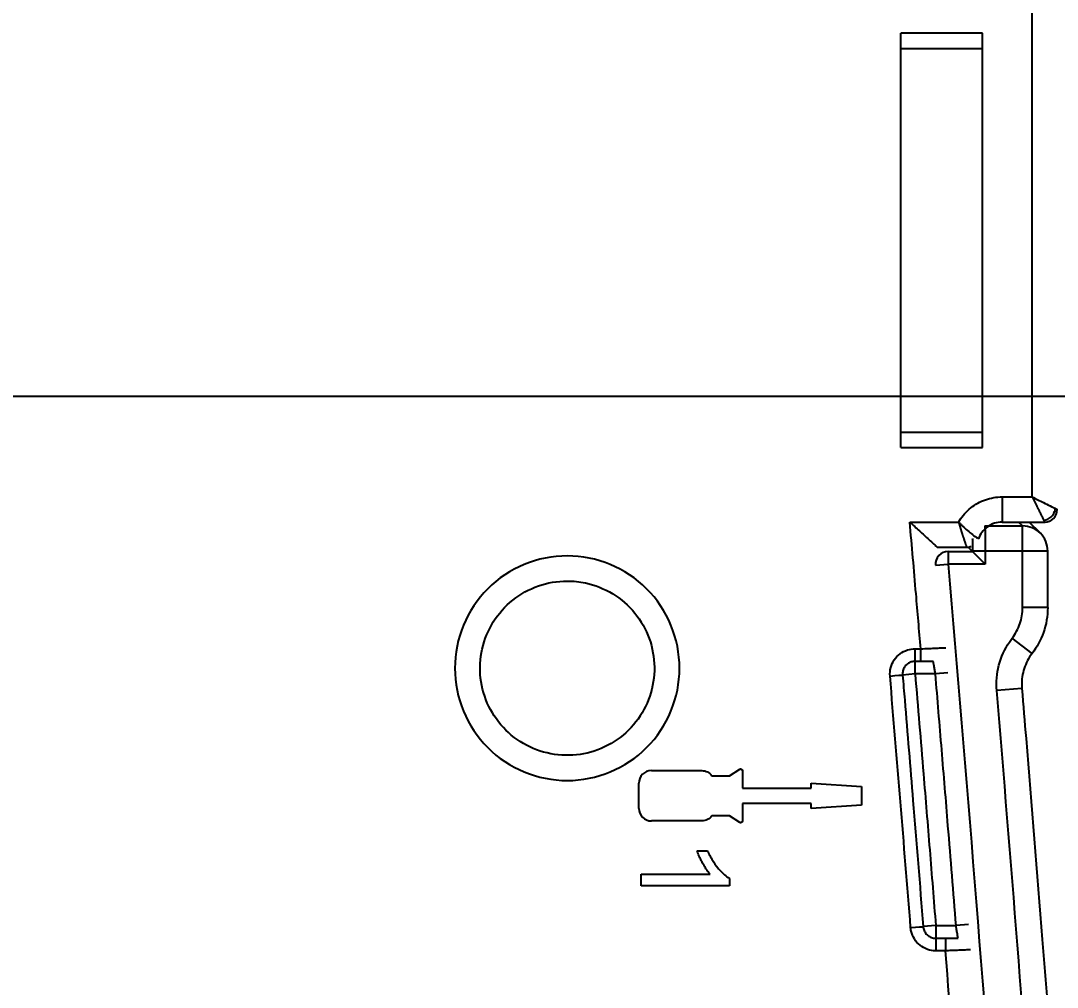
# Model space of a CAD drawing. Header units: millimetres. Extents: x 28 to 2363, y 8 to 1657.
# Drawn here: x 2045.86 to 2087.04, y 1313.46 to 1351.87 of the extents above; entities that cross this region are included whole.
import ezdxf

# ---------------------------------------------------------------- set-up
doc = ezdxf.new("R2010")
doc.units = ezdxf.units.MM
doc.layers.get('Defpoints').update_dxf_attribs({"linetype": 'CONTINUOUS'})
doc.layers.add('1LINE', color=7, linetype='CONTINUOUS')
doc.styles.add('Annotative', font='malgun.ttf')
doc.dimstyles.new('WOO', dxfattribs={"dimtxt": 20, "dimasz": 2, "dimexe": 1.25, "dimexo": 0.3, "dimgap": 1, "dimtad": 1, "dimdec": 1, "dimzin": 1, "dimdsep": 46, "dimtxsty": 'Annotative', "dimcen": 0, "dimclrd": 1, "dimclre": 1, "dimclrt": 2, "dimadec": 0, "dimazin": 0, "dimtfac": 1, "dimtdec": 1, "dimtofl": 0, "dimtmove": 0, "dimatfit": 3, "dimfxl": 0, "dimarcsym": 0})

# ---------------------------------------------------------------- blocks, each defined once
blk = doc.blocks.new('*D32')
at = {"layer": '1LINE', "color": 1, "lineweight": -2}
for p, q in [((1963.640619848235, 1336.943543932028), (2212.264295808507, 1336.943543932028)), ((2211.014295808507, 1334.943543932028), (2211.014295808507, 849.1630565810469)), ((1892.985644210606, 847.1630565810469), (2212.264295808507, 847.1630565810469))]:
    blk.add_line(p, q, dxfattribs=at)
at = {"layer": '1LINE', "color": 1}
for points in [[(2210.680962475173, 1334.943543932028), (2211.34762914184, 1334.943543932028), (2211.014295808507, 1336.943543932028)], [(2210.680962475174, 849.1630565810469), (2211.347629141841, 849.1630565810469), (2211.014295808507, 847.1630565810469)]]:
    blk.add_solid(points, dxfattribs=at)
at = {"layer": 'Defpoints', "color": 0}
for p in [(1963.340619848235, 1336.943543932028), (1892.685644210606, 847.1630565810469), (2211.014295808507, 847.1630565810469)]:
    blk.add_point(p, dxfattribs=at)
at = {"layer": '1LINE', "color": 2, "insert": (2199.681415373724, 1092.053300256537), "char_height": 20, "attachment_point": 5, "rotation": 90, "style": 'Annotative'}
blk.add_mtext('490', dxfattribs=at)

msp = doc.modelspace()

# ---------------------------------------------------------------- linework, layer by layer
at = {"layer": '1LINE', "linetype": 'Continuous'}
for p, q in [((2086.035575107773, 1332.946403482254), (2086.035575107773, 1353.33635278437)), ((2080.817198874589, 1334.912707638558), (2080.817236043446, 1351.370060302468)), ((2084.069276788652, 1334.912707638558), (2084.069276788652, 1351.370060302468)), ((2084.846640395418, 1332.946403482254), (2084.846640395418, 1331.946409749815)), ((2084.846640395437, 1332.946403482254), (2086.035575107773, 1332.946403482254)), ((2081.177810288483, 1331.947483842339), (2083.115728574213, 1331.947483842339)), ((2084.157335760043, 1331.792167470992), (2085.655812194324, 1331.792167470992)), ((2084.846640395418, 1331.946409749815), (2086.553088935554, 1331.946409749815)), ((2085.655812194324, 1331.792167470992), (2085.501563269987, 1331.946416361568)), ((2085.655812194324, 1330.792776643973), (2085.655812194324, 1331.792167470992)), ((2086.362918898136, 1331.499883502545), (2085.916393774789, 1331.946408528163)), ((2082.268768289925, 1330.947490109918), (2083.449151054353, 1330.947490109918)), ((2083.674491485964, 1330.774706900591), (2083.496977130204, 1330.952221217502)), ((2082.698257825529, 1330.774706900591), (2082.698257825529, 1330.275011487081)), ((2082.698257825529, 1330.774706900591), (2083.674491485964, 1330.774706900591)), ((2084.174186895517, 1330.792776643973), (2083.674491482008, 1330.792776643973)), ((2083.674491485964, 1330.774706900591), (2083.674491482008, 1330.792776534616)), ((2084.17418700884, 1330.275011487081), (2083.674491485964, 1330.774706900591)), ((2085.655812439665, 1330.792776643973), (2084.174186895517, 1330.792776643973)), ((2084.174186895517, 1330.792776643973), (2084.17418700884, 1330.275011487081)), ((2085.65581268501, 1328.550854724761), (2085.655812194324, 1330.792776643973)), ((2086.655812194323, 1330.792776643973), (2085.655812439665, 1330.792776643973)), ((2086.655812194323, 1330.792776643973), (2086.655203021343, 1330.792776643973)), ((2086.655812685009, 1328.55085494364), (2086.655812194323, 1330.792776862834)), ((2082.200119088549, 1330.231911010995), (2082.698257825529, 1330.275011487081)), ((2084.17418700884, 1330.275011487081), (2082.698257825529, 1330.275011487081)), ((2086.655812685009, 1328.550854724761), (2085.65581268501, 1328.550854724761)), ((2086.035117864264, 1326.725043961249), (2085.242440001818, 1327.333640738087)), ((2081.387365531292, 1326.412133015327), (2081.387362397524, 1326.912129881528)), ((2081.611756870845, 1326.412134421715), (2081.611753737076, 1326.912131287916)), ((2081.388984234647, 1325.912133025447), (2081.38898110086, 1326.41213302544)), ((2080.891195182623, 1325.87006213076), (2080.88914171976, 1325.870061769327)), ((2081.388984234647, 1325.912133025447), (2080.890757345925, 1325.870062045486)), ((2080.890757768567, 1325.870062081174), (2080.891195182623, 1325.87006213076)), ((2082.692814084541, 1325.954192035659), (2082.194585759009, 1325.912138074616)), ((2085.628023236269, 1325.335089121998), (2084.631529358022, 1325.2514234145)), ((2070.913552965032, 1322.070631380846), (2072.913552965107, 1322.070631380755)), ((2072.913551711596, 1322.070631380755), (2072.913552965107, 1322.070631380755)), ((2073.313551711605, 1321.870631380732), (2073.313552965116, 1321.870631380732)), ((2073.313552965116, 1321.870631380732), (2074.020072396585, 1321.870631380714)), ((2074.020072396585, 1321.870631380714), (2074.418050366477, 1322.130545679682)), ((2074.528738291666, 1322.0706313807), (2074.528738291639, 1321.370631380667)), ((2074.528738291666, 1322.0706313807), (2074.528739545182, 1322.0706313807)), ((2074.528739545182, 1322.0706313807), (2074.528739545155, 1321.370631380685)), ((2070.413552964952, 1320.570631380795), (2070.413552964989, 1321.570631380817)), ((2077.256663875093, 1321.570631380562), (2079.256663875168, 1321.437298047147)), ((2077.256665128608, 1321.570631380562), (2079.256665128679, 1321.437298047147)), ((2077.256665128599, 1321.370631380558), (2077.256665128608, 1321.57063138058)), ((2074.528738291639, 1321.370631380667), (2074.528739545168, 1321.370631380667)), ((2074.528739545168, 1321.370631380667), (2077.256665128604, 1321.370631380558)), ((2079.256663875168, 1321.437298047147), (2079.256665128679, 1321.437298047147)), ((2079.256663875168, 1321.437298047147), (2079.256663875136, 1320.703964713792)), ((2079.256665128679, 1321.437298047147), (2079.256665128652, 1320.70396471381)), ((2074.528738291616, 1320.770631380636), (2074.528739545127, 1320.770631380654)), ((2074.528738291616, 1320.770631380636), (2074.528738291589, 1320.07063138062)), ((2074.528739545127, 1320.770631380654), (2074.5287395451, 1320.070631380639)), ((2077.256665128572, 1320.770631380545), (2074.528739545127, 1320.770631380654)), ((2079.256663875136, 1320.703964713792), (2077.256663875056, 1320.570631380522)), ((2077.256665128567, 1320.57063138054), (2077.256665128577, 1320.770631380545)), ((2079.256665128666, 1320.703964713792), (2077.256665128567, 1320.57063138054)), ((2079.256663875136, 1320.703964713792), (2079.256665128666, 1320.703964713792)), ((2073.313551711541, 1320.270631380661), (2073.313552965052, 1320.270631380679)), ((2074.020072396526, 1320.270631380643), (2073.313552965052, 1320.270631380679)), ((2074.418050366391, 1320.010717081639), (2074.020072396526, 1320.270631380643)), ((2072.91355296503, 1320.070631380675), (2070.91355296495, 1320.070631380766)), ((2074.528738291589, 1320.07063138062), (2074.528739545114, 1320.07063138062)), ((2072.725566446249, 1318.890369253002), (2073.141017968375, 1318.890369253002)), ((2070.505049690043, 1317.490369253008), (2070.505049690043, 1317.957035919679)), ((2070.505049690043, 1317.957035919679), (2073.243090109587, 1317.957035919679)), ((2074.0193756046, 1317.791758141882), (2074.0193756046, 1317.490369253008)), ((2074.0193756046, 1317.490369253008), (2070.505049690043, 1317.490369253008)), ((2081.708453817474, 1315.872532187894), (2081.710500503129, 1315.872532526226)), ((2082.208493119753, 1315.912138161601), (2081.710064200849, 1315.872532444826)), ((2082.208493119753, 1315.912138161601), (2082.208496253544, 1315.412138161608)), ((2083.512191160904, 1315.951732909451), (2083.013760969613, 1315.912143208678)), ((2082.206885933234, 1315.412138151512), (2082.206889067044, 1314.912135017728)), ((2082.594991433076, 1315.412140583992), (2082.594994566886, 1314.912137450208))]:
    msp.add_line(p, q, dxfattribs=at)
msp.add_arc((2085.655812194324, 1330.792776643973), 1, 1.254021731098359e-05, 45.00000626955251, dxfattribs=at)
at = {"layer": '1LINE', "linetype": 'Continuous', "extrusion": (-3.83778455602069e-22, -6.26757781703705e-06, 0.9999999999803588)}
for centre, start, end in [((2070.913552965022, 1321.570797146924, -0.00841822883904184), 89.99999999770715, 180), ((2070.913552964985, 1320.570797146864, -0.008418228839041744), 180.0192701036574, 269.9999999977072)]:
    msp.add_arc(centre, 0.5, start, end, dxfattribs=at)
at = {"layer": '1LINE', "linetype": 'Continuous', "extrusion": (3.837778220986673e-22, 6.267567471141367e-06, -0.9999999999803588)}
for centre, radius, start, end in [((-2072.913551711585, 1321.570795893354, 0.008418229237164497), 0.5, 90, 143.1301023557328), ((-2072.913552965102, 1321.570797146874, 0.008418229237164548), 0.5, 90, 143.1301023557328), ((-2074.457179625379, 1322.070797146836, 0.00841822920836612), 0.07155991980923881, 56.85196278135221, 180.0000000016675), ((-2074.457178371868, 1322.070795893316, 0.008418229208366091), 0.07155991980923881, 90.00084805621849, 180.0000000022929), ((-2072.913551711549, 1320.57079589329, 0.00841822923716452), 0.5, 216.8850935202617, 270.0000000022407), ((-2072.91355296506, 1320.57079714681, 0.008418229237164586), 0.5, 216.8850935202617, 270.0000000021886), ((-2074.457179625301, 1320.070797146716, 0.008418229208367307), 0.0715599198092269, 180.1333163036166, 303.0759770510654), ((-2074.45717837179, 1320.070795893196, 0.00841822920836724), 0.0715599198092269, 180.1333163034082, 270.0003579336059)]:
    msp.add_arc(centre, radius, start, end, dxfattribs=at)
at = {"layer": '1LINE', "linetype": 'Continuous'}
for centre, major_axis, ratio, start_param, end_param in [((2086.535270521259, 1332.446714445667), (-0.3535215425237301, -0.3535852357942035), 0.9987829842743963, 0.7859171847292177, 2.355495754956217), ((2085.655812194324, 1330.792776643973), (-0.7071067038109541, -0.7071068585621326), 0.9987827656928178, 3.141592081771556, 3.92759969528044), ((2083.433357005521, 1331.447793955702), (0.4082782965140317, 0.2886326949525996), 0.999089011512013, 4.097442766249843, 4.461883494111035), ((2082.698257825529, 1330.275011487081), (-0.4970765447149228, -0.05398989437175612), 0.9993836471351427, 4.60426441381801, 6.261289174648383), ((2080.390901242582, 1325.827990523338), (-0.4982268659792001, -0.042071249286707), 6.245342597596112e-06, 1.570826273727934, 3.141266405503481), ((2081.210012101039, 1315.832926224282), (-0.4984288990398065, -0.03960596674702426), 6.247875015117783e-06, 1.570826273962424, 3.141267124563531)]:
    msp.add_ellipse(centre, major_axis=major_axis, ratio=ratio, start_param=start_param, end_param=end_param, dxfattribs=at)
at = {"layer": '1LINE', "linetype": 'Continuous', "extrusion": (0, 0, -1)}
for centre, major_axis, ratio, start_param, end_param in [((2084.15672651077, 1330.792776643973), (1.094675111170171e-07, -1.000000000000049), 0.01746038474553383, 3.176499240540946, 4.712388982295987), ((2083.657031097261, 1330.792776534616), (1.095677517910324e-07, -0.5000000000000351), 0.03492076949106098, 3.176499246282002, 4.712388988037002)]:
    msp.add_ellipse(centre, major_axis=major_axis, ratio=ratio, start_param=start_param, end_param=end_param, dxfattribs=at)
at = {"layer": '1LINE', "linetype": 'Continuous'}
for points, degree in [([(2084.069276788652, 1351.370060302468), (2082.985263206916, 1351.370060302468), (2081.901249625181, 1351.370060302468), (2080.817236043446, 1351.370060302468)], 3), ([(2080.817200240232, 1335.517377112808), (2081.901225756261, 1335.517377112808), (2082.98525127229, 1335.517377112808), (2084.06927678832, 1335.517377112808)], 3), ([(2080.817198874589, 1334.912707638558), (2081.901224845943, 1334.912707638558), (2082.985250817298, 1334.912707638558), (2084.069276788652, 1334.912707638558)], 3), ([(2082.698257825529, 1330.275011487081), (2083.426114905402, 1321.862719108593), (2084.101528416078, 1313.445724005576), (2084.724358725781, 1305.025004238521)], 3), ([(2081.387362397515, 1326.912129881528), (2081.462159510699, 1326.912130350318), (2081.536956623883, 1326.912130819126), (2081.611753737062, 1326.912131287916)], 3), ([(2081.210024945105, 1315.832923090509), (2080.945230758549, 1319.16527641293), (2080.672191242403, 1322.496984802508), (2080.390914880601, 1325.827987389564)], 3), ([(2086.228070898029, 1305.025004238521), (2085.729574584108, 1311.769718139038), (2085.197369786239, 1318.512025163598), (2084.631529358022, 1325.2514234145)], 3), ([(2082.208493119753, 1315.912138161601), (2082.476915736371, 1315.912139843947), (2082.745338352994, 1315.912141526313), (2083.013760969613, 1315.912143208678)], 3), ([(2082.206885933234, 1315.412138151512), (2082.594991433076, 1315.412140583992)], 1), ([(2082.594994566877, 1314.912137450208), (2082.465626066929, 1314.912136639394), (2082.336257566982, 1314.912135828561), (2082.20688906703, 1314.912135017728)], 3)]:
    msp.add_open_spline(points, degree=degree, dxfattribs=at)
for points, degree, knots in [([(2080.817234677794, 1350.765387226236), (2081.359241687784, 1350.765387226236), (2081.901248697769, 1350.765387226236), (2082.985262734611, 1350.765387226236), (2083.527269761463, 1350.765387226236), (2084.06927678832, 1350.765387226236)], 3, [0, 0, 0, 0, 0.4999999922208923, 0.4999999922208923, 1, 1, 1, 1]), ([(2083.115728574213, 1331.947483842339), (2083.127316439951, 1331.96755172299), (2083.13925528256, 1331.987420986732), (2083.270039738587, 1332.19674208878), (2083.422934250017, 1332.368563405887), (2083.772290151357, 1332.648126201655), (2083.973604434297, 1332.759684420396), (2084.395973120774, 1332.907798458198), (2084.622850852308, 1332.946403482254), (2084.846640395437, 1332.946403482254)], 3, [0, 0, 0, 0, 0.0329177443408376, 0.0329177443408376, 0.355136681519296, 0.355136681519296, 0.67757628187015, 0.67757628187015, 1, 1, 1, 1]), ([(2086.03557510775, 1332.946403482254), (2086.19024144423, 1332.870417594257), (2086.454567166649, 1332.740557243304), (2086.780493051389, 1332.572745820906), (2087.002001027974, 1332.464449227789), (2087.024278613836, 1332.452464188753), (2087.034965934773, 1332.446714555061)], 3, [0, 0, 0, 0, 0.30331400951968, 0.5183655119385586, 0.7689434403887033, 1, 1, 1, 1]), ([(2086.499867988142, 1332.017821679217), (2086.556153292214, 1332.025906066299), (2086.664795600201, 1332.059172445313), (2086.815473217736, 1332.16650895274), (2086.922810383482, 1332.317186296585), (2086.956077206452, 1332.425828670837), (2086.964161808525, 1332.482114089888)], 3, [0, 0, 0, 0, 0.2422731952193349, 0.4999996809984307, 0.7577263411590078, 1, 1, 1, 1]), ([(2081.177810288483, 1331.947483842339), (2081.1793675298, 1331.946056814266), (2081.180924773577, 1331.94462978561), (2081.310141868395, 1331.826217417309), (2081.438806410175, 1331.708300106236), (2081.691500502403, 1331.476692510731), (2081.818172726281, 1331.360578855727), (2082.007457842302, 1331.187058050253), (2082.079414153578, 1331.12109032996), (2082.176611406896, 1331.03197938053), (2082.210060788276, 1331.00131183908), (2082.256081123152, 1330.959118671433), (2082.268837228654, 1330.947423375545), (2082.268764706925, 1330.94749041067)], 3, [0, 0, 0, 0, 0.003234019745627537, 0.003234019745627537, 0.2681941811689165, 0.2681941811689165, 0.5455011398567151, 0.5455011398567151, 0.7365544170037546, 0.7365544170037546, 0.8676619495383584, 0.8676619495383584, 1, 1, 1, 1]), ([(2081.611753737062, 1326.912131287916), (2081.54997985586, 1327.639525599769), (2081.487813408695, 1328.366886679685), (2081.343444263095, 1330.045361845458), (2081.260962804346, 1330.996452299822), (2081.177810288483, 1331.947483842339)], 3, [0, 0, 0, 0, 0.4333261610025997, 0.4333261610025997, 1, 1, 1, 1]), ([(2083.11660506112, 1331.946976916768), (2083.143532859314, 1331.919156155926), (2083.196333298939, 1331.864604781475), (2083.315316097525, 1331.747872552131), (2083.480202205575, 1331.598100783483), (2083.697065714297, 1331.421040653293), (2083.879239079844, 1331.299137210442), (2083.896528297288, 1331.286852773645), (2083.904469753762, 1331.281210163141)], 3, [0, 0, 0, 0, 0.07142113876644764, 0.1400436640998474, 0.3112375184797303, 0.5015898530942616, 0.7710652607177964, 1, 1, 1, 1]), ([(2084.846640395428, 1331.9470189228), (2084.742198573064, 1331.93767339071), (2084.532588405179, 1331.918917316687), (2084.250509237765, 1331.768922716927), (2084.026511693952, 1331.553202292705), (2083.943814938749, 1331.369540398753), (2083.904131910437, 1331.281408039538)], 3, [0, 0, 0, 0, 0.2544748826565299, 0.5107199555813435, 0.7652131113706251, 1, 1, 1, 1]), ([(2083.433564489948, 1330.947501909339), (2083.485101659091, 1330.947833610351), (2083.544739778873, 1330.956763587945), (2083.602032591536, 1330.976597192437), (2083.612169454228, 1330.980480218293)], 3, [0, 0, 0, 0, 0.8212670744008355, 1, 1, 1, 1]), ([(2067.567005365724, 1330.604146309814), (2068.73699465613, 1330.604149873287), (2069.895354684146, 1330.124345572947), (2071.549974445981, 1328.469735890138), (2072.02978580243, 1327.311378784851), (2072.029792929376, 1324.971400204029), (2071.549988629028, 1323.813040176008), (2069.895378946218, 1322.158420414178), (2068.737021840931, 1321.678609057724), (2066.397043260119, 1321.678601930778), (2065.238683232102, 1322.158406231136), (2063.584063470263, 1323.813015913945), (2063.104252113818, 1324.971373019232), (2063.104244986872, 1327.311351600036), (2063.584049287221, 1328.469711628057), (2065.23865897003, 1330.124331389905), (2066.397016075317, 1330.604142746341), (2067.567005365724, 1330.604146309814)], 3, [0, 0, 0, 0, 0.125, 0.125, 0.25, 0.25, 0.375, 0.375, 0.5, 0.5, 0.625, 0.625, 0.75, 0.75, 0.875, 0.875, 1, 1, 1, 1]), ([(2067.568306117288, 1329.60415258134), (2067.179501245993, 1329.604151397141), (2066.786655248144, 1329.537258042017), (2066.055283676098, 1329.280749047137), (2065.706681249905, 1329.087584877869), (2065.101417343509, 1328.603447628155), (2064.836402958741, 1328.305797527462), (2064.42551643555, 1327.648661196416), (2064.273962689682, 1327.280113268569), (2064.103712483772, 1326.524057681889), (2064.082668327698, 1326.126116261565), (2064.172227723258, 1325.356321402976), (2064.284063902452, 1324.973848356183), (2064.623349507125, 1324.277041506228), (2064.855485723771, 1323.953108021886), (2065.406307455929, 1323.407832791834), (2065.732586426267, 1323.178980527353), (2066.432854327856, 1322.846744058295), (2066.816497360757, 1322.738782298364), (2067.587250687867, 1322.657052950324), (2067.984994092341, 1322.682154491975), (2068.739307648481, 1322.860121989668), (2069.106290396891, 1323.015430723242), (2069.75917134471, 1323.432987737995), (2070.054078621326, 1323.700999666997), (2070.531977030425, 1324.311095146275), (2070.721563814892, 1324.661593366998), (2070.970635754271, 1325.395495496467), (2071.033543864375, 1325.789019290421), (2071.025678086759, 1326.564042068838), (2070.954791437959, 1326.956220709269), (2070.690844096991, 1327.68497786479), (2070.494141323631, 1328.031600338234), (2070.003864596917, 1328.631913119205), (2069.703529645791, 1328.893887036736), (2069.042238584349, 1329.298066733298), (2068.672164109854, 1329.445861606053), (2068.055253536228, 1329.578193782561), (2067.810460264119, 1329.604153318867), (2067.568306117288, 1329.60415258134)], 3, [0, 0, 0, 0, 0.053695622129276, 0.053695622129276, 0.1073965383775653, 0.1073965383775653, 0.1610962205820846, 0.1610962205820846, 0.214790661733523, 0.214790661733523, 0.2684857262208712, 0.2684857262208712, 0.3221795436200564, 0.3221795436200564, 0.3758780474322623, 0.3758780474322623, 0.4295783691353989, 0.4295783691353989, 0.4832795510162026, 0.4832795510162026, 0.5369795167025933, 0.5369795167025933, 0.5906741197324069, 0.5906741197324069, 0.6443692429161185, 0.6443692429161185, 0.6980629268469803, 0.6980629268469803, 0.7517611405130724, 0.7517611405130724, 0.8054610590507897, 0.8054610590507897, 0.8591624556040043, 0.8591624556040043, 0.9128626698391387, 0.9128626698391387, 0.9665574725904384, 0.9665574725904384, 1, 1, 1, 1]), ([(2085.242440001818, 1327.333640738087), (2085.37468533909, 1327.50588606579), (2085.479832368448, 1327.702499784898), (2085.619485845406, 1328.113737157963), (2085.655812732536, 1328.333708798635), (2085.65581268501, 1328.550854724761)], 3, [0, 0, 0, 0, 0.5000136162373054, 0.5000136162373054, 1, 1, 1, 1]), ([(2086.655203512029, 1328.550854943494), (2086.655152410837, 1328.215166772568), (2086.597148330426, 1327.87485431825), (2086.381433023099, 1327.260167096845), (2086.227369932459, 1326.975513037776), (2086.035117864264, 1326.725043961249)], 3, [0, 0, 0, 0, 0.5157238512358957, 0.5157238512358957, 1, 1, 1, 1]), ([(2084.631529358022, 1325.2514234145), (2084.603371034674, 1325.58680092672), (2084.632702005435, 1325.931663370955), (2084.801540672248, 1326.58326705079), (2084.943386962233, 1326.898999482253), (2085.166452540117, 1327.231337948868), (2085.203651449744, 1327.283119887959), (2085.242440001818, 1327.333640738087)], 3, [0, 0, 0, 0, 0.4573106406097961, 0.4573106406097961, 0.9146393281813189, 0.9146393281813189, 1, 1, 1, 1]), ([(2080.390914880601, 1325.827987389564), (2080.381497333648, 1325.939514263207), (2080.391205191424, 1326.054205114631), (2080.447263892312, 1326.270919574179), (2080.494387819414, 1326.375931808432), (2080.619020121282, 1326.56187407132), (2080.698247252796, 1326.645368358002), (2080.877401813606, 1326.779574849805), (2080.979799895732, 1326.832137843647), (2081.183295748985, 1326.896328856254), (2081.285906134014, 1326.912129245646), (2081.387362397515, 1326.912129881528)], 3, [0, 0, 0, 0, 0.2039092812248494, 0.2039092812248494, 0.407818562237194, 0.407818562237194, 0.6117278468121946, 0.6117278468121946, 0.815637141252, 0.815637141252, 1, 1, 1, 1]), ([(2081.611753737062, 1326.912131287916), (2081.723987364727, 1326.916880232364), (2081.837775200426, 1326.921694584305), (2082.04960447512, 1326.930656486327), (2082.150573861633, 1326.934927915116), (2082.32565088707, 1326.942334102949), (2082.402206080448, 1326.945572408984), (2082.520478137391, 1326.950575354147), (2082.563920510221, 1326.952412991175), (2082.603844588367, 1326.954102048874), (2082.611816194118, 1326.954439411636), (2082.611760335873, 1326.954437276288)], 3, [0, 0, 0, 0, 0.2155325164033971, 0.2155325164033971, 0.4312037478195435, 0.4312037478195435, 0.6467081520196889, 0.6467081520196889, 0.8616345159921632, 0.8616345159921632, 1, 1, 1, 1]), ([(2081.387365531292, 1326.412133015327), (2081.336637394262, 1326.412132697367), (2081.285332196509, 1326.404232502862), (2081.183584259371, 1326.372136996722), (2081.132385212847, 1326.345855500293), (2081.042807922937, 1326.278752254473), (2081.003194352562, 1326.23700511145), (2080.94087819493, 1326.144033979834), (2080.917316228448, 1326.091527862516), (2080.889286875069, 1325.983170632297), (2080.884432945665, 1325.925825206103), (2080.88914171976, 1325.870061769327)], 3, [0, 0, 0, 0, 0.1843628737467411, 0.1843628737467411, 0.3882721782949468, 0.3882721782949468, 0.5921814625939512, 0.5921814625939512, 0.7960907336019918, 0.7960907336019918, 1, 1, 1, 1]), ([(2081.611756870845, 1326.412134421715), (2081.477630674227, 1326.412133581069), (2081.387365531292, 1326.412133015327)], 1, [0, 0, 0.5977333924047378, 1, 1]), ([(2082.101696870833, 1326.412137492442), (2082.089545782125, 1326.412137416281), (2082.067739297387, 1326.41213727962), (2082.008389763802, 1326.412136907637), (2081.969967757592, 1326.412136666821), (2081.882116290355, 1326.412136116212), (2081.831450707984, 1326.412135798653), (2081.725161946316, 1326.412135132485), (2081.668071015821, 1326.412134774653), (2081.611756870845, 1326.412134421715)], 3, [0, 0, 0, 0, 0.2491493968484214, 0.2491493968484214, 0.4991710558360881, 0.4991710558360881, 0.7495982055437338, 0.7495982055437338, 1, 1, 1, 1]), ([(2082.194585759009, 1325.912138074616), (2082.185116958346, 1325.968230262441), (2082.175524404994, 1326.025085330873), (2082.157673687654, 1326.130963813865), (2082.149170038744, 1326.181443921812), (2082.134448336843, 1326.268972331725), (2082.128018058144, 1326.307283017393), (2082.118130338551, 1326.36643033329), (2082.114518301766, 1326.38819112595), (2082.111269288554, 1326.408145816929), (2082.110647641013, 1326.412137548539), (2082.110703510922, 1326.412137548903)], 3, [0, 0, 0, 0, 0.2169331374148605, 0.2169331374148605, 0.4334294300872613, 0.4334294300872613, 0.6488603572394633, 0.6488603572394633, 0.8628952714966055, 0.8628952714966055, 1, 1, 1, 1]), ([(2086.035117864264, 1326.725043961249), (2085.898541814392, 1326.546908158069), (2085.790883376432, 1326.342731032453), (2085.651020243255, 1325.91612295613), (2085.616901608884, 1325.687815873678), (2085.62221899079, 1325.420557797841), (2085.624439830127, 1325.377755298357), (2085.628022942848, 1325.335089097369)], 3, [0, 0, 0, 0, 0.4569519404438707, 0.4569519404438707, 0.9140144994972041, 0.9140144994972041, 1, 1, 1, 1]), ([(2080.88914171976, 1325.870061769327), (2080.917189220142, 1325.537910515266), (2080.945154833004, 1325.205752336276), (2081.084573469804, 1323.544926512584), (2081.194798125827, 1322.216155091026), (2081.440699735942, 1319.215863993975), (2081.575614042119, 1317.544279866432), (2081.708453817474, 1315.872532187894)], 3, [0, 0, 0, 0, 0.0996903733698113, 0.0996903733698113, 0.4984522304788165, 0.4984522304788165, 1, 1, 1, 1]), ([(2082.194585759009, 1325.912138074616), (2082.028639952433, 1325.912137034536), (2081.862694145858, 1325.912135994475), (2081.594160304404, 1325.912134311418), (2081.491572269525, 1325.912133668424), (2081.388984234647, 1325.912133025447)], 3, [0, 0, 0, 0, 0.617969808481961, 0.617969808481961, 1, 1, 1, 1]), ([(2081.388984234647, 1325.912133025447), (2081.500738144211, 1324.58868387557), (2081.611192374186, 1323.265124335956), (2081.803202717816, 1320.936693711263), (2081.885309912269, 1319.931867146277), (2082.048025596011, 1317.922093240084), (2082.128634130533, 1316.917145340101), (2082.208493119753, 1315.912138161601)], 3, [0, 0, 0, 0, 0.3971163481093254, 0.3971163481093254, 0.698558174035912, 0.698558174035912, 1, 1, 1, 1]), ([(2083.013760969613, 1315.912143208678), (2082.908598846331, 1317.23612333957), (2082.802136406264, 1318.560000830183), (2082.612573814596, 1320.888622895489), (2082.530024446825, 1321.893413230535), (2082.363428195487, 1323.902869185256), (2082.279381265654, 1324.90753536298), (2082.194585759009, 1325.912138074616)], 3, [0, 0, 0, 0, 0.397114710746488, 0.397114710746488, 0.6985573553900457, 0.6985573553900457, 1, 1, 1, 1]), ([(2085.628022942848, 1325.335089097369), (2085.683800088042, 1324.670759764847), (2085.739250496951, 1324.006402918601), (2086.014868932213, 1320.684478695437), (2086.230135453008, 1318.026499379283), (2086.710570936426, 1311.945652966459), (2086.972301256889, 1308.522497944303), (2087.225350462878, 1305.098712359339)], 3, [0, 0, 0, 0, 0.09852492347230966, 0.09852492347230966, 0.492626047967174, 0.492626047967174, 1, 1, 1, 1]), ([(2072.947618121867, 1318.399397030787), (2072.92276786012, 1318.445098378523), (2072.898651401444, 1318.491210239989), (2072.852269802794, 1318.584345695324), (2072.829992798098, 1318.631388698375), (2072.778208294541, 1318.748200850949), (2072.749947655926, 1318.818648969444), (2072.725566446249, 1318.890369253002)], 3, [0, 0, 0, 0, 0.2892449504097648, 0.2892449504097648, 0.5785300736230453, 0.5785300736230453, 1, 1, 1, 1]), ([(2073.141017968375, 1318.890369253002), (2073.169236418409, 1318.825197324257), (2073.199477677023, 1318.760856661409), (2073.264236478546, 1318.634432023298), (2073.298793668042, 1318.572275067925), (2073.400210859978, 1318.404934511798), (2073.472052239432, 1318.302303445924), (2073.551097272545, 1318.20592480857)], 3, [0, 0, 0, 0, 0.2660623299748243, 0.2660623299748243, 0.5321745717326862, 0.5321745717326862, 1, 1, 1, 1]), ([(2073.243090109587, 1317.957035919679), (2073.208909672354, 1317.996174591843), (2073.176718698548, 1318.037096449023), (2073.115576046777, 1318.121101082887), (2073.086576444804, 1318.164256496873), (2073.019473740543, 1318.270520807289), (2072.982598290756, 1318.334481257369), (2072.947618121867, 1318.399397030787)], 3, [0, 0, 0, 0, 0.2925561465217171, 0.2925561465217171, 0.5848830094333539, 0.5848830094333539, 1, 1, 1, 1]), ([(2073.551097272545, 1318.20592480857), (2073.591412681768, 1318.157285013911), (2073.633249297992, 1318.109835610847), (2073.72074070032, 1318.018627764248), (2073.766485757111, 1317.97476254629), (2073.877984359161, 1317.880084129336), (2073.946083616621, 1317.830843226746), (2074.0193756046, 1317.791758141901)], 3, [0, 0, 0, 0, 0.3011479998490306, 0.3011479998490306, 0.6025926115311496, 0.6025926115311496, 1, 1, 1, 1]), ([(2082.20688906703, 1314.912135017728), (2082.094965265661, 1314.912134316253), (2081.981497844855, 1314.931457413275), (2081.770268337024, 1315.005550896911), (2081.669593264625, 1315.061343078522), (2081.494796379617, 1315.20117797101), (2081.418264009355, 1315.287149090907), (2081.299606774775, 1315.476960063004), (2081.25584555217, 1315.58341752492), (2081.220891251011, 1315.738761305254), (2081.213771987188, 1315.785767719388), (2081.210024945105, 1315.832923090509)], 3, [0, 0, 0, 0, 0.2263622011132876, 0.2263622011132876, 0.4527244025520535, 0.4527244025520535, 0.6790865987824931, 0.6790865987824931, 0.9054487833747932, 0.9054487833747932, 1, 1, 1, 1]), ([(2081.708453817474, 1315.872532187894), (2081.710327338771, 1315.848954502269), (2081.713886971135, 1315.825451295166), (2081.731364123936, 1315.747779404208), (2081.75324473818, 1315.694550673068), (2081.812573362178, 1315.599645186847), (2081.850839551932, 1315.556659627198), (2081.938238003919, 1315.486742181036), (2081.988575545567, 1315.458846090731), (2082.094190310587, 1315.421799349058), (2082.150924026697, 1315.412137800757), (2082.206885933234, 1315.412138151512)], 3, [0, 0, 0, 0, 0.09455120869082587, 0.09455120869082587, 0.3209133797100361, 0.3209133797100361, 0.5472755731548864, 0.5472755731548864, 0.7736377832188348, 0.7736377832188348, 1, 1, 1, 1]), ([(2083.09370535315, 1315.412143709726), (2083.093619611306, 1315.41214370918), (2083.092012102249, 1315.421777941881), (2083.086027831111, 1315.458649714436), (2083.081563428629, 1315.486427174636), (2083.070433637842, 1315.555988671184), (2083.063605857007, 1315.59878728396), (2083.048541703316, 1315.69335960681), (2083.04009149597, 1315.746475247814), (2083.025648691165, 1315.837321755296), (2083.019685767441, 1315.874845463239), (2083.013760969613, 1315.912143208678)], 3, [0, 0, 0, 0, 0.2131935144370219, 0.2131935144370219, 0.4267750221574148, 0.4267750221574148, 0.6412815528229298, 0.6412815528229298, 0.8570035596234794, 0.8570035596234794, 1, 1, 1, 1]), ([(2082.594991433076, 1315.412140583992), (2082.63254341574, 1315.412140819351), (2082.670328703931, 1315.412141056166), (2082.761605409493, 1315.412141628256), (2082.814877487823, 1315.41214196215), (2082.909703662605, 1315.412142556468), (2082.952587935089, 1315.41214282526), (2083.022292187112, 1315.412143262127), (2083.050087871462, 1315.41214343635), (2083.086724050906, 1315.412143665961), (2083.096365634407, 1315.412143726388), (2083.096541433066, 1315.412143727497)], 3, [0, 0, 0, 0, 0.1432336845298682, 0.1432336845298682, 0.3588049190129318, 0.3588049190129318, 0.5737360866185809, 0.5737360866185809, 0.7883716886922023, 0.7883716886922023, 1, 1, 1, 1]), ([(2083.594999479802, 1314.9514863735), (2083.595084949531, 1314.951489386802), (2083.575940406528, 1314.950735975179), (2083.502380099468, 1314.947841676783), (2083.446975120711, 1314.945661862983), (2083.308000199069, 1314.940194027893), (2083.222505451319, 1314.936830268687), (2083.03343503938, 1314.92939092859), (2082.927215253941, 1314.92521130105), (2082.745208799157, 1314.918049038259), (2082.669868137215, 1314.915084123402), (2082.594994566877, 1314.912137450208)], 3, [0, 0, 0, 0, 0.21423588449795, 0.21423588449795, 0.4283535325022988, 0.4283535325022988, 0.6426100928166057, 0.6426100928166057, 0.8573602043916552, 0.8573602043916552, 1, 1, 1, 1]), ([(2083.743439101028, 1299.629630162361), (2083.557499204323, 1302.235773946521), (2083.366518183786, 1304.841562957916), (2082.983260269063, 1309.935707884086), (2082.791423681766, 1312.424106090746), (2082.594994566877, 1314.912137450208)], 3, [0, 0, 0, 0, 0.5114509183826594, 0.5114509183826594, 1, 1, 1, 1])]:
    msp.add_open_spline(points, degree=degree, knots=knots, dxfattribs=at)
for points, weights, knots in [([(2086.035575107773, 1332.946403482254), (2086.170608467034, 1332.676336763669), (2086.30387256838, 1332.409809277158), (2086.488848164119, 1332.039860509974), (2086.53986925911, 1331.93781999418), (2086.535269626549, 1331.947020930927)], [1, 1.000000000000024, 0.9999999999995026, 0.9999999999982591, 0.9999999999975843, 0.9999999999976605], [0, 0, 0, 0, 0.5029927444570442, 0.5029927444570442, 1, 1, 1, 1]), ([(2083.115728574213, 1331.947483842339), (2083.188828267713, 1331.694416752069), (2083.265565255143, 1331.446903732465), (2083.391496894812, 1331.064282896239), (2083.437032065096, 1330.937700642551), (2083.433357005521, 1330.9480978015)], [1, 1.000000000000011, 0.9999999999997997, 0.9999999999991003, 0.999999999998618, 0.9999999999986595], [0, 0, 0, 0, 0.5, 0.5, 1, 1, 1, 1])]:
    msp.add_rational_spline(points, weights, degree=3, knots=knots, dxfattribs=at)

# ---------------------------------------------------------------- dimensions: what is measured, and where the dimension line sits
at = {"layer": '1LINE'}
dim = msp.add_linear_dim(base=(2211.014295808507, 847.1630565810469), p1=(1963.340619848234, 1336.943543932028), p2=(1892.685644210605, 847.1630565810465), angle=90, dimstyle='WOO', override={"dimdec": 0}, dxfattribs=at)
dim.commit()
dim.dimension.update_dxf_attribs({"geometry": '*D32', "text_midpoint": (2199.681415373724, 1092.053300256537)})

doc.saveas('drawing.dxf')
